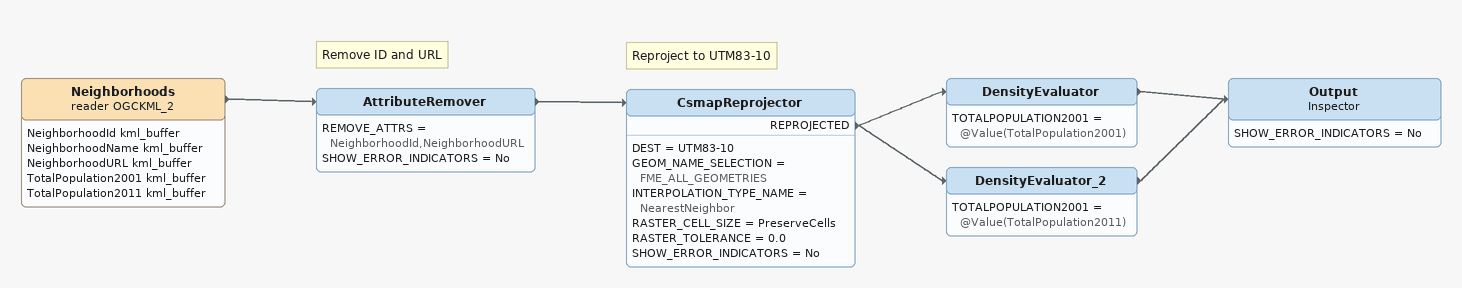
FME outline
Neighborhoods (reader OGCKML_2)
    attributes: NeighborhoodId kml_buffer, NeighborhoodName kml_buffer, NeighborhoodURL kml_buffer, TotalPopulation2001 kml_buffer, TotalPopulation2011 kml_buffer
    -> AttributeRemover
Note: Remove ID and URL
AttributeRemover
    REMOVE_ATTRS = NeighborhoodId,NeighborhoodURL
    SHOW_ERROR_INDICATORS = No
    -> CsmapReprojector
Note: Reproject to UTM83-10
CsmapReprojector
    DEST = UTM83-10
    GEOM_NAME_SELECTION = FME_ALL_GEOMETRIES
    INTERPOLATION_TYPE_NAME = NearestNeighbor
    RASTER_CELL_SIZE = PreserveCells
    RASTER_TOLERANCE = 0.0
    SHOW_ERROR_INDICATORS = No
    REPROJECTED -> DensityEvaluator
    REPROJECTED -> DensityEvaluator_2
DensityEvaluator
    TOTALPOPULATION2001 = @Value(TotalPopulation2001)
    -> Output
DensityEvaluator_2
    TOTALPOPULATION2001 = @Value(TotalPopulation2011)
    -> Output
Output: Inspector
    SHOW_ERROR_INDICATORS = No
